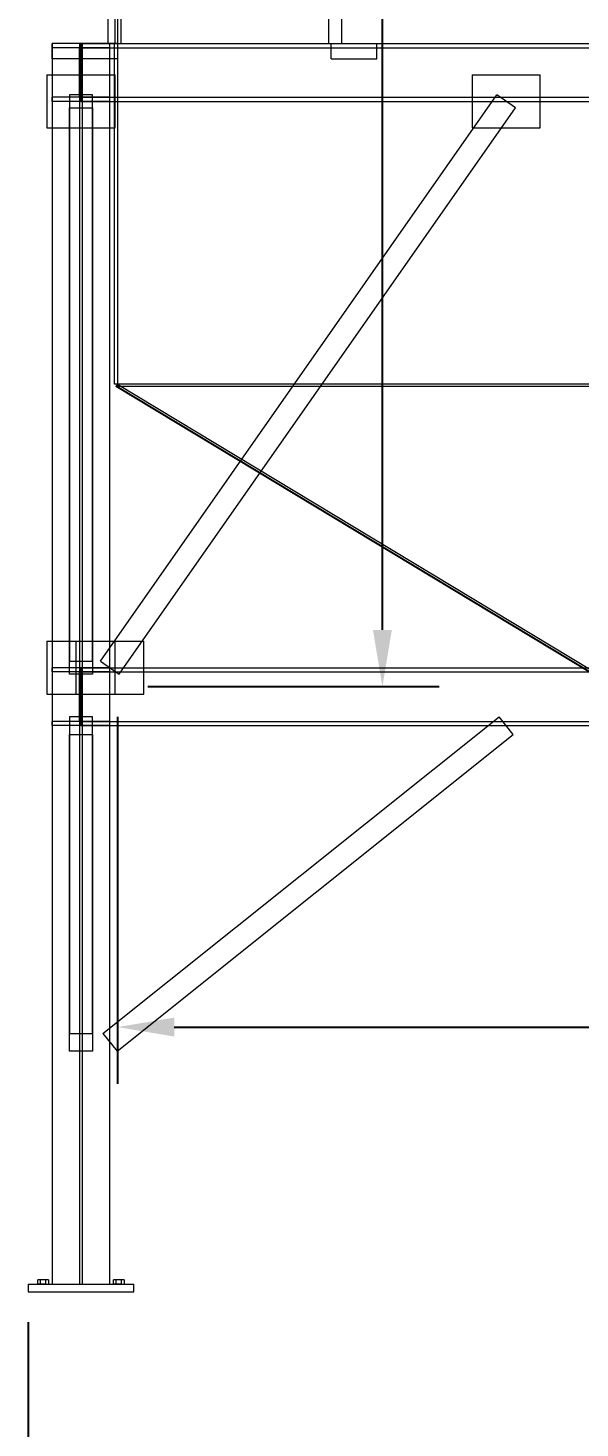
# Model space of a CAD drawing. Header units: millimetres. Extents: x -1970 to 34302, y -65268 to 6837.
# Drawn here: x 113 to 1571, y -360 to 3341 of the extents above; entities that cross this region are included whole.
import ezdxf

# ---------------------------------------------------------------- set-up
doc = ezdxf.new("R2010")
doc.units = ezdxf.units.MM
for name, color, linetype, lineweight in [('COTAS_O', 1, 'Continuous', 0), ('COTAS_P', 1, 'Continuous', 0), ('lateral_tolva', 7, 'Continuous', 0)]:
    doc.layers.add(name, color=color, linetype=linetype, lineweight=lineweight)
doc.dimstyles.new('R19_100', dxfattribs={"dimtxt": 250, "dimasz": 150, "dimexe": 150, "dimexo": 80, "dimgap": 100, "dimtad": 1, "dimtih": 1, "dimtoh": 1, "dimdsep": 46, "dimcen": 0.09, "dimadec": 0, "dimazin": 0, "dimtfac": 1, "dimtdec": 4, "dimtofl": 0, "dimtmove": 0, "dimatfit": 3, "dimfxl": 1, "dimtolj": 1, "dimtzin": 0, "dimarcsym": 0})

# ---------------------------------------------------------------- blocks, each defined once
blk = doc.blocks.new('*D12')
at = {"layer": 'COTAS_O', "color": 0, "lineweight": -2, "transparency": 16777216}
for p, q in [((349.2, 1520), (349.2, 550)), ((3799.2, 1520), (3799.2, 550)), ((499.2, 700), (3649.2, 700))]:
    blk.add_line(p, q, dxfattribs=at)
at = {"layer": 'COTAS_O', "color": 0, "transparency": 16777216}
for points in [[(499.2, 725), (499.2, 675), (349.2, 700)], [(3649.2, 725), (3649.2, 675), (3799.2, 700)]]:
    blk.add_solid(points, dxfattribs=at)
at = {"layer": 'Defpoints', "color": 0, "transparency": 16777216}
for p in [(349.2, 1600), (3799.2, 1600), (3799.2, 700)]:
    blk.add_point(p, dxfattribs=at)
blk = doc.blocks.new('*D13')
at = {"layer": 'COTAS_O', "color": 0, "lineweight": -2, "transparency": 16777216}
for p, q in [((429.2, 4300), (1199.2, 4300)), ((1049.2, 1750), (1049.2, 4150)), ((429.2, 1600), (1199.2, 1600))]:
    blk.add_line(p, q, dxfattribs=at)
at = {"layer": 'COTAS_O', "color": 0, "transparency": 16777216}
for points in [[(1024.2, 4150), (1074.2, 4150), (1049.2, 4300)], [(1024.2, 1750), (1074.2, 1750), (1049.2, 1600)]]:
    blk.add_solid(points, dxfattribs=at)
at = {"layer": 'Defpoints', "color": 0, "transparency": 16777216}
for p in [(349.2, 4300), (1049.2, 4300), (349.2, 1600)]:
    blk.add_point(p, dxfattribs=at)
blk = doc.blocks.new('*D22')
at = {"layer": 'COTAS_P', "color": 0, "lineweight": -2, "transparency": 16777216}
for p, q in [((112.7, -80), (112.7, -2650)), ((34302.1, -80), (34302.1, -2650)), ((262.7, -2500), (34152.1, -2500))]:
    blk.add_line(p, q, dxfattribs=at)
at = {"layer": 'COTAS_P', "color": 0, "transparency": 16777216}
for points in [[(262.7, -2475), (262.7, -2525), (112.7, -2500)], [(34152.1, -2475), (34152.1, -2525), (34302.1, -2500)]]:
    blk.add_solid(points, dxfattribs=at)
at = {"layer": 'Defpoints', "color": 0, "transparency": 16777216}
for p in [(112.7, 0), (34302.1, 0), (34302.1, -2500)]:
    blk.add_point(p, dxfattribs=at)

msp = doc.modelspace()

# ---------------------------------------------------------------- linework, layer by layer
at = {"layer": 'lateral_tolva'}
for p, q in [((343.2, 3300), (343.2, 4300)), ((349.2, 4300), (349.2, 3300)), ((323.7, 4270), (323.7, 3300)), ((358.7, 3300), (358.7, 4270)), ((906.7, 4270), (906.7, 3300)), ((941.7, 3300), (941.7, 4270)), ((329.2, 3300), (176.2, 3300)), ((176.2, 3300), (176.2, 20)), ((176.2, 3289), (176.2, 3300)), ((349.2, 3300), (176.2, 3300)), ((176.2, 3260), (176.2, 3300)), ((256.7, 3300), (248.7, 3300)), ((248.7, 3300), (248.7, 20)), ((252.7, 3300), (3895.7, 3300)), ((252.7, 3300), (252.7, 3289)), ((256.7, 20), (256.7, 3300)), ((323.7, 3300), (358.7, 3300)), ((329.2, 20), (329.2, 3300)), ((329.2, 3289), (329.2, 3300)), ((341.2, 2400), (341.2, 3300)), ((349.2, 3300), (341.2, 3300)), ((349.2, 3300), (343.2, 3300)), ((349.2, 3300), (349.2, 2400)), ((349.2, 3300), (3799.2, 3300)), ((349.2, 3300), (349.2, 3260)), ((906.7, 3300), (941.7, 3300)), ((914.2, 3300), (1034.2, 3300)), ((914.2, 3260), (914.2, 3300)), ((1034.2, 3260), (1034.2, 3300)), ((329.2, 3289), (176.2, 3289)), ((349.2, 3260), (176.2, 3260)), ((256.7, 3289), (248.7, 3289)), ((248.7, 3158), (248.7, 3289)), ((252.7, 3289), (3895.7, 3289)), ((252.7, 3289), (252.7, 3158)), ((256.7, 3158), (256.7, 3289)), ((914.2, 3260), (1034.2, 3260)), ((162.7, 3217), (342.7, 3217)), ((162.7, 3217), (162.7, 3077)), ((342.7, 3077), (342.7, 3217)), ((1286.2, 3217), (1466.2, 3217)), ((1286.2, 3217), (1286.2, 3077)), ((1466.2, 3077), (1466.2, 3217)), ((329.2, 3158), (176.2, 3158)), ((176.2, 3147), (176.2, 3158)), ((329.2, 3147), (176.2, 3147)), ((282.7, 3164.194), (222.7, 3164.194)), ((222.7, 3164.194), (222.7, 1667.194)), ((222.7, 3164.194), (222.7, 3129.806)), ((256.7, 3158), (248.7, 3158)), ((252.7, 3158), (3895.7, 3158)), ((252.7, 3158), (252.7, 3147)), ((252.7, 3147), (3895.7, 3147)), ((282.7, 1667.194), (282.7, 3164.194)), ((282.7, 3129.806), (282.7, 3164.194)), ((304.616, 1667.194), (1351.616, 3164.194)), ((329.2, 3147), (329.2, 3158)), ((1400.784, 3129.806), (1351.616, 3164.194)), ((222.7, 1632.806), (222.7, 3129.806)), ((222.7, 3129.806), (282.7, 3129.806)), ((282.7, 3129.806), (282.7, 1632.806)), ((353.784, 1632.806), (1400.784, 3129.806)), ((162.7, 3077), (342.7, 3077)), ((1286.2, 3077), (1466.2, 3077)), ((349.2, 2400), (341.2, 2400)), ((349.2, 2400), (345.065, 2393.151)), ((1670.065, 1593.151), (345.065, 2393.151)), ((349.2, 2400), (1674.2, 1600)), ((3799.2, 2400), (349.2, 2400)), ((349.2, 2400), (349.2, 2393.48)), ((3799.2, 2393.48), (349.2, 2393.48)), ((349.2, 2393.48), (1674.2, 1593.48)), ((162.7, 1720), (342.7, 1720)), ((162.7, 1720), (162.7, 1580)), ((239.2, 1720), (419.2, 1720)), ((239.2, 1720), (239.2, 1580)), ((342.7, 1580), (342.7, 1720)), ((419.2, 1580), (419.2, 1720)), ((222.7, 1667.194), (282.7, 1667.194)), ((222.7, 1632.806), (222.7, 1667.194)), ((282.7, 1667.194), (282.7, 1632.806)), ((304.616, 1667.194), (353.784, 1632.806)), ((329.2, 1650), (176.2, 1650)), ((176.2, 1639), (176.2, 1650)), ((329.2, 1639), (176.2, 1639)), ((282.7, 1632.806), (222.7, 1632.806)), ((256.7, 1639), (248.7, 1639)), ((248.7, 1508), (248.7, 1639)), ((252.7, 1650), (3895.7, 1650)), ((252.7, 1650), (252.7, 1639)), ((252.7, 1639), (3895.7, 1639)), ((252.7, 1639), (252.7, 1508)), ((256.7, 1508), (256.7, 1639)), ((329.2, 1639), (329.2, 1650)), ((162.7, 1580), (342.7, 1580)), ((239.2, 1580), (419.2, 1580)), ((282.7, 1520.433), (222.7, 1520.433)), ((222.7, 1520.433), (222.7, 683.433)), ((222.7, 1520.433), (222.7, 1473.567)), ((282.7, 683.433), (282.7, 1520.433)), ((282.7, 1473.567), (282.7, 1520.433)), ((310.467, 683.433), (1357.467, 1520.433)), ((1394.933, 1473.567), (1357.467, 1520.433)), ((329.2, 1508), (176.2, 1508)), ((176.2, 1497), (176.2, 1508)), ((329.2, 1497), (176.2, 1497)), ((256.7, 1508), (248.7, 1508)), ((252.7, 1508), (3895.7, 1508)), ((252.7, 1508), (252.7, 1497)), ((252.7, 1497), (3895.7, 1497)), ((329.2, 1497), (329.2, 1508)), ((222.7, 636.567), (222.7, 1473.567)), ((222.7, 1473.567), (282.7, 1473.567)), ((282.7, 1473.567), (282.7, 636.567)), ((347.933, 636.567), (1394.933, 1473.567)), ((222.7, 683.433), (282.7, 683.433)), ((222.7, 636.567), (222.7, 683.433)), ((282.7, 683.433), (282.7, 636.567)), ((310.467, 683.433), (347.933, 636.567)), ((282.7, 636.567), (222.7, 636.567)), ((112.7, 20), (392.7, 20)), ((112.7, 20), (112.7, 0)), ((112.7, 0), (392.7, 0)), ((145.7, 32), (138.7, 32)), ((138.7, 20), (138.7, 32)), ((145.7, 20), (138.7, 20)), ((159.7, 32), (145.7, 32)), ((145.7, 20), (145.7, 32)), ((159.7, 20), (145.7, 20)), ((166.7, 32), (159.7, 32)), ((159.7, 20), (159.7, 32)), ((159.7, 20), (166.7, 20)), ((166.7, 32), (166.7, 20)), ((176.2, 20), (329.2, 20)), ((248.7, 20), (256.7, 20)), ((345.7, 32), (338.7, 32)), ((338.7, 20), (338.7, 32)), ((345.7, 20), (338.7, 20)), ((359.7, 32), (345.7, 32)), ((345.7, 20), (345.7, 32)), ((359.7, 20), (345.7, 20)), ((366.7, 32), (359.7, 32)), ((359.7, 20), (359.7, 32)), ((359.7, 20), (366.7, 20)), ((366.7, 32), (366.7, 20)), ((392.7, 0), (392.7, 20))]:
    msp.add_line(p, q, dxfattribs=at)

# ---------------------------------------------------------------- dimensions: what is measured, and where the dimension line sits
at = {"layer": 'COTAS_O'}
for p2, distance, picture, middle in [((349.2, 4300), -700, '*D13', (1049.2, 2950)), ((3799.2, 1600), -900, '*D12', (2074.2, 700))]:
    dim = msp.add_aligned_dim(p1=(349.2, 1600), p2=p2, distance=distance, text='<> O', dimstyle='R19_100', dxfattribs=at)
    dim.commit()
    dim.dimension.update_dxf_attribs({"geometry": picture, "text_midpoint": middle})
at = {"layer": 'COTAS_P'}
dim = msp.add_aligned_dim(p1=(112.7, 0), p2=(34302.083, 0), distance=-2500, text='<> P', dimstyle='R19_100', dxfattribs=at)
dim.commit()
dim.dimension.update_dxf_attribs({"geometry": '*D22', "text_midpoint": (17207.392, -2500)})

doc.saveas('drawing.dxf')
